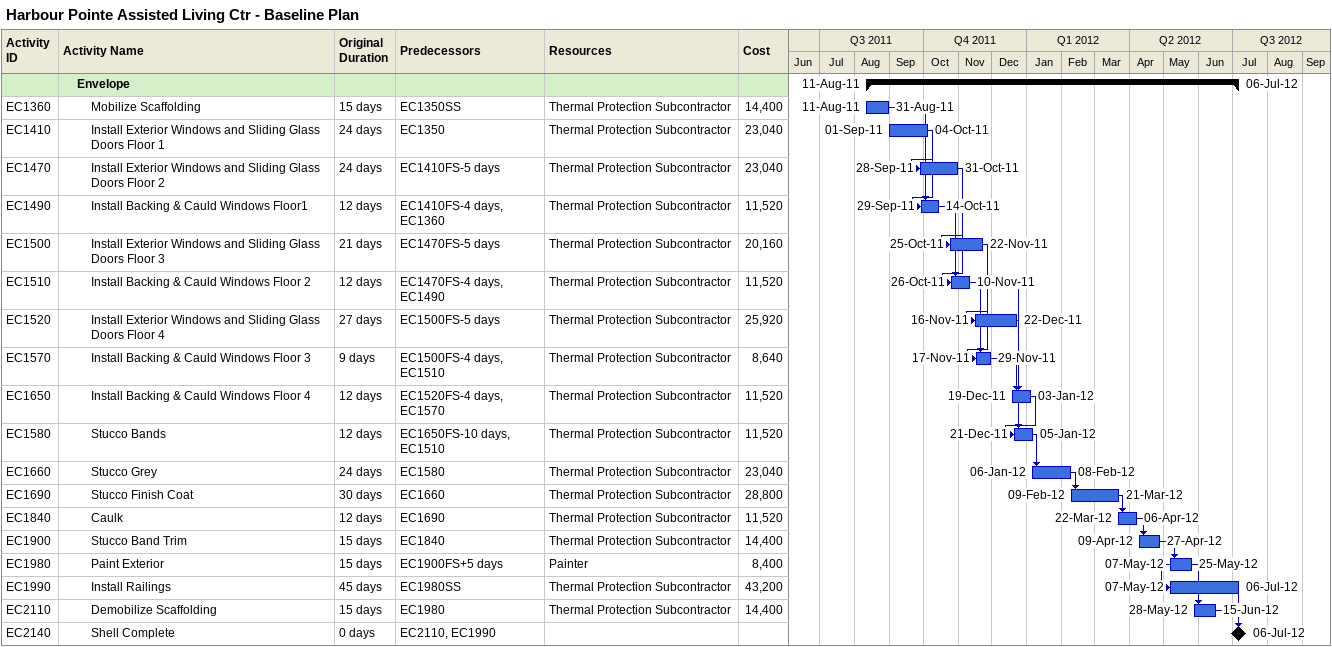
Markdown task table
Harbour Pointe Assisted Living Ctr - Baseline Plan

| ID | Level | Task | Original duration | Start | Finish | Predecessors | Resources | Cost |
|---|---|---|---|---|---|---|---|---|
|  | 2 | **Envelope** |  | 2011-08-11 | 2012-07-06 |  |  |  |
| EC1360 | 3 | Mobilize Scaffolding | 15d | 2011-08-11 | 2011-08-31 | EC1350SS | Thermal Protection Subcontractor | 14400 |
| EC1410 | 3 | Install Exterior Windows and Sliding Glass Doors Floor 1 | 24d | 2011-09-01 | 2011-10-04 | EC1350 | Thermal Protection Subcontractor | 23040 |
| EC1470 | 3 | Install Exterior Windows and Sliding Glass Doors Floor 2 | 24d | 2011-09-28 | 2011-10-31 | EC1410FS-5d | Thermal Protection Subcontractor | 23040 |
| EC1490 | 3 | Install Backing & Cauld Windows Floor1 | 12d | 2011-09-29 | 2011-10-14 | EC1410FS-4d, EC1360 | Thermal Protection Subcontractor | 11520 |
| EC1500 | 3 | Install Exterior Windows and Sliding Glass Doors Floor 3 | 21d | 2011-10-25 | 2011-11-22 | EC1470FS-5d | Thermal Protection Subcontractor | 20160 |
| EC1510 | 3 | Install Backing & Cauld Windows Floor 2 | 12d | 2011-10-26 | 2011-11-10 | EC1470FS-4d, EC1490 | Thermal Protection Subcontractor | 11520 |
| EC1520 | 3 | Install Exterior Windows and Sliding Glass Doors Floor 4 | 27d | 2011-11-16 | 2011-12-22 | EC1500FS-5d | Thermal Protection Subcontractor | 25920 |
| EC1570 | 3 | Install Backing & Cauld Windows Floor 3 | 9d | 2011-11-17 | 2011-11-29 | EC1500FS-4d, EC1510 | Thermal Protection Subcontractor | 8640 |
| EC1650 | 3 | Install Backing & Cauld Windows Floor 4 | 12d | 2011-12-19 | 2012-01-03 | EC1520FS-4d, EC1570 | Thermal Protection Subcontractor | 11520 |
| EC1580 | 3 | Stucco Bands | 12d | 2011-12-21 | 2012-01-05 | EC1650FS-10d, EC1510 | Thermal Protection Subcontractor | 11520 |
| EC1660 | 3 | Stucco Grey | 24d | 2012-01-06 | 2012-02-08 | EC1580 | Thermal Protection Subcontractor | 23040 |
| EC1690 | 3 | Stucco Finish Coat | 30d | 2012-02-09 | 2012-03-21 | EC1660 | Thermal Protection Subcontractor | 28800 |
| EC1840 | 3 | Caulk | 12d | 2012-03-22 | 2012-04-06 | EC1690 | Thermal Protection Subcontractor | 11520 |
| EC1900 | 3 | Stucco Band Trim | 15d | 2012-04-09 | 2012-04-27 | EC1840 | Thermal Protection Subcontractor | 14400 |
| EC1980 | 3 | Paint Exterior | 15d | 2012-05-07 | 2012-05-25 | EC1900FS+5d | Painter | 8400 |
| EC1990 | 3 | Install Railings | 45d | 2012-05-07 | 2012-07-06 | EC1980SS | Thermal Protection Subcontractor | 43200 |
| EC2110 | 3 | Demobilize Scaffolding | 15d | 2012-05-28 | 2012-06-15 | EC1980 | Thermal Protection Subcontractor | 14400 |
| EC2140 | 3 | Shell Complete | 0d | 2012-07-06 | 2012-07-06 | EC2110, EC1990 |  |  |
